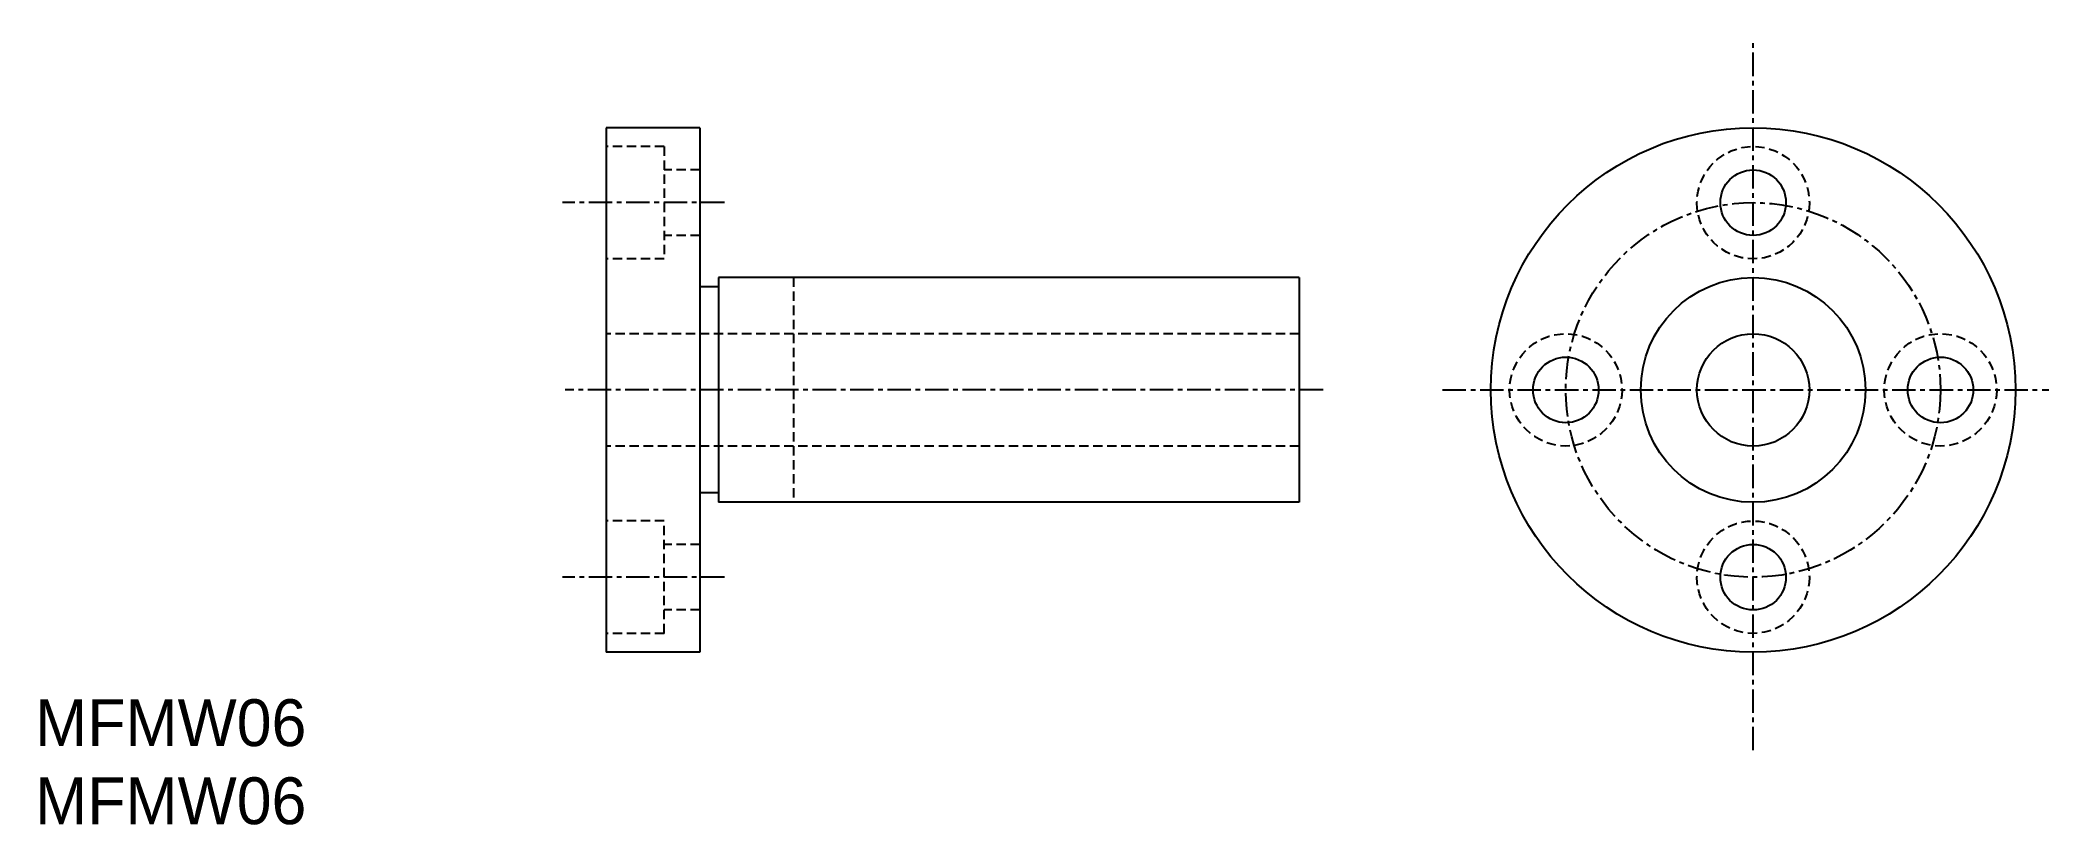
# Model space of a CAD drawing. Extents: x 10 to 118, y 10 to 52.
import ezdxf

# ---------------------------------------------------------------- set-up
doc = ezdxf.new("R2010")
doc.units = 0
doc.linetypes.add('CENTER', pattern=[2, 1.25, -0.25, 0.25, -0.25])
doc.linetypes.add('DASHED', pattern=[0.75, 0.5, -0.25])
doc.layers.get('0').update_dxf_attribs({"linetype": 'CONTINUOUS'})
doc.layers.add('CENTER', color=1, linetype='CENTER')

msp = doc.modelspace()

# ---------------------------------------------------------------- linework, layer by layer
at = {"color": 7, "linetype": 'CONTINUOUS'}
for p, q in [((40.49, 47.19), (40.49, 19.19)), ((45.49, 47.19), (40.49, 47.19)), ((45.49, 47.19), (45.49, 19.19)), ((101.72, 47.19), (101.72, 47.19)), ((46.49, 38.69), (45.49, 38.69)), ((77.49, 39.19), (46.49, 39.19)), ((46.49, 39.19), (46.49, 27.19)), ((77.49, 39.19), (77.49, 27.19)), ((46.49, 27.69), (45.49, 27.69)), ((77.49, 27.19), (46.49, 27.19)), ((45.49, 19.19), (40.49, 19.19)), ((40.49, 19.19), (40.49, 19.19))]:
    msp.add_line(p, q, dxfattribs=at)
at = {"color": 3, "linetype": 'DASHED'}
for p, q in [((43.59, 46.19), (40.49, 46.19)), ((43.59, 46.19), (43.59, 40.19)), ((45.49, 44.94), (43.59, 44.94)), ((45.49, 41.44), (43.59, 41.44)), ((43.59, 40.19), (40.49, 40.19)), ((50.49, 39.19), (50.49, 27.19)), ((77.49, 36.19), (40.49, 36.19)), ((77.49, 30.19), (40.49, 30.19)), ((43.59, 26.19), (40.49, 26.19)), ((43.59, 20.19), (43.59, 26.19)), ((45.49, 24.94), (43.59, 24.94)), ((45.49, 21.44), (43.59, 21.44)), ((43.59, 20.19), (40.49, 20.19))]:
    msp.add_line(p, q, dxfattribs=at)
at = {"color": 7, "linetype": 'CONTINUOUS'}
for centre, radius in [((101.72, 33.19), 14), ((101.72, 43.19), 1.75), ((101.72, 33.19), 6), ((101.72, 33.19), 3), ((91.72, 33.19), 1.75), ((111.72, 33.19), 1.75), ((101.72, 23.19), 1.75)]:
    msp.add_circle(centre, radius, dxfattribs=at)
at = {"color": 3, "linetype": 'DASHED'}
for centre in [(101.72, 43.19), (91.72, 33.19), (111.72, 33.19), (101.72, 23.19)]:
    msp.add_circle(centre, 3, dxfattribs=at)
at = {"layer": 'CENTER', "color": 1, "linetype": 'CENTER'}
for p, q in [((101.72, 13.95), (101.72, 51.87)), ((46.81, 43.19), (38.15, 43.19)), ((78.76, 33.19), (38.3, 33.19)), ((85.14, 33.19), (117.5, 33.19)), ((46.81, 23.19), (38.15, 23.19))]:
    msp.add_line(p, q, dxfattribs=at)
msp.add_circle((101.72, 33.19), 10, dxfattribs=at)

# ---------------------------------------------------------------- texts
at = {"color": 7, "linetype": 'CONTINUOUS'}
for p in [(10, 14.17), (10, 10)]:
    msp.add_text('MFMW06', height=2.5, dxfattribs=at).set_placement(p)

doc.saveas('drawing.dxf')
